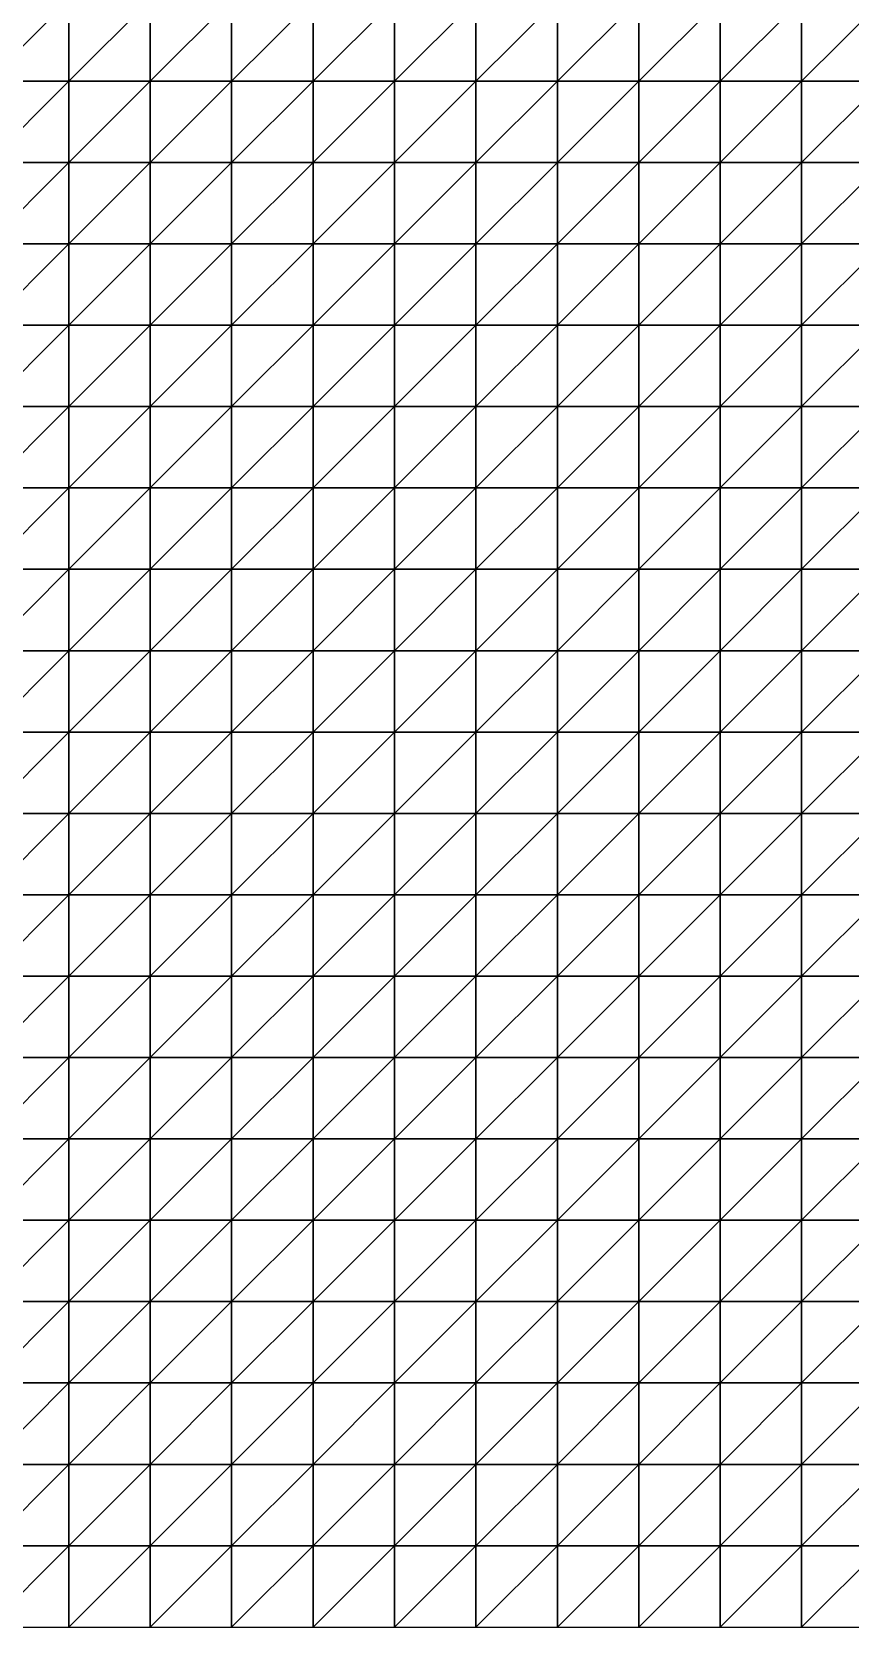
# Model space of a CAD drawing. Header units: metres. Extents: x 351000 to 353000, y 7455000 to 7457000.
# Drawn here: x 352238.7 to 352489.9, y 7455000 to 7455490.1 of the extents above; entities that cross this region are included whole.
import ezdxf

# ---------------------------------------------------------------- set-up
doc = ezdxf.new("R2010")
doc.units = ezdxf.units.M

msp = doc.modelspace()

# ---------------------------------------------------------------- linework, layer by layer
at = {"layer": 'TOP_OF_HYPOGENE_TOH'}
for points in [[(352225, 7455475, 1170.3), (352250, 7455475, 1163), (352250, 7455500, 1171.8)], [(352225, 7455475, 1170.3), (352250, 7455500, 1171.8), (352225, 7455500, 1177.82)], [(352250, 7455475, 1163), (352275, 7455475, 1161.73), (352275, 7455500, 1171.42)], [(352250, 7455475, 1163), (352275, 7455500, 1171.42), (352250, 7455500, 1171.8)], [(352275, 7455475, 1161.73), (352300, 7455475, 1166.73), (352300, 7455500, 1176.67)], [(352275, 7455475, 1161.73), (352300, 7455500, 1176.67), (352275, 7455500, 1171.42)], [(352300, 7455475, 1166.73), (352325, 7455475, 1176.75), (352325, 7455500, 1186.11)], [(352300, 7455475, 1166.73), (352325, 7455500, 1186.11), (352300, 7455500, 1176.67)], [(352325, 7455475, 1176.75), (352350, 7455475, 1189.42), (352350, 7455500, 1197.26)], [(352325, 7455475, 1176.75), (352350, 7455500, 1197.26), (352325, 7455500, 1186.11)], [(352350, 7455475, 1189.42), (352375, 7455475, 1201.97), (352375, 7455500, 1207.49)], [(352350, 7455475, 1189.42), (352375, 7455500, 1207.49), (352350, 7455500, 1197.26)], [(352375, 7455475, 1201.97), (352400, 7455475, 1212.12), (352400, 7455500, 1214.83)], [(352375, 7455475, 1201.97), (352400, 7455500, 1214.83), (352375, 7455500, 1207.49)], [(352400, 7455475, 1212.12), (352425, 7455475, 1218.76), (352425, 7455500, 1218.68)], [(352400, 7455475, 1212.12), (352425, 7455500, 1218.68), (352400, 7455500, 1214.83)], [(352425, 7455475, 1218.76), (352450, 7455475, 1222.12), (352450, 7455500, 1219.8)], [(352425, 7455475, 1218.76), (352450, 7455500, 1219.8), (352425, 7455500, 1218.68)], [(352450, 7455475, 1222.12), (352475, 7455475, 1223.23), (352475, 7455500, 1219.6)], [(352450, 7455475, 1222.12), (352475, 7455500, 1219.6), (352450, 7455500, 1219.8)], [(352475, 7455475, 1223.23), (352500, 7455475, 1223.1), (352500, 7455500, 1219.16)], [(352475, 7455475, 1223.23), (352500, 7455500, 1219.16), (352475, 7455500, 1219.6)], [(352225, 7455450, 1169.07), (352250, 7455450, 1160.8), (352250, 7455475, 1163)], [(352225, 7455450, 1169.07), (352250, 7455475, 1163), (352225, 7455475, 1170.3)], [(352250, 7455450, 1160.8), (352275, 7455450, 1158.32), (352275, 7455475, 1161.73)], [(352250, 7455450, 1160.8), (352275, 7455475, 1161.73), (352250, 7455475, 1163)], [(352275, 7455450, 1158.32), (352300, 7455450, 1162.18), (352300, 7455475, 1166.73)], [(352275, 7455450, 1158.32), (352300, 7455475, 1166.73), (352275, 7455475, 1161.73)], [(352300, 7455450, 1162.18), (352325, 7455450, 1171.52), (352325, 7455475, 1176.75)], [(352300, 7455450, 1162.18), (352325, 7455475, 1176.75), (352300, 7455475, 1166.73)], [(352325, 7455450, 1171.52), (352350, 7455450, 1184.25), (352350, 7455475, 1189.42)], [(352325, 7455450, 1171.52), (352350, 7455475, 1189.42), (352325, 7455475, 1176.75)], [(352350, 7455450, 1184.25), (352375, 7455450, 1197.69), (352375, 7455475, 1201.97)], [(352350, 7455450, 1184.25), (352375, 7455475, 1201.97), (352350, 7455475, 1189.42)], [(352375, 7455450, 1197.69), (352400, 7455450, 1209.34), (352400, 7455475, 1212.12)], [(352375, 7455450, 1197.69), (352400, 7455475, 1212.12), (352375, 7455475, 1201.97)], [(352400, 7455450, 1209.34), (352425, 7455450, 1217.67), (352425, 7455475, 1218.76)], [(352400, 7455450, 1209.34), (352425, 7455475, 1218.76), (352400, 7455475, 1212.12)], [(352425, 7455450, 1217.67), (352450, 7455450, 1222.39), (352450, 7455475, 1222.12)], [(352425, 7455450, 1217.67), (352450, 7455475, 1222.12), (352425, 7455475, 1218.76)], [(352450, 7455450, 1222.39), (352475, 7455450, 1224.14), (352475, 7455475, 1223.23)], [(352450, 7455450, 1222.39), (352475, 7455475, 1223.23), (352450, 7455475, 1222.12)], [(352475, 7455450, 1224.14), (352500, 7455450, 1223.84), (352500, 7455475, 1223.1)], [(352475, 7455450, 1224.14), (352500, 7455475, 1223.1), (352475, 7455475, 1223.23)], [(352225, 7455425, 1173.24), (352250, 7455425, 1164.35), (352250, 7455450, 1160.8)], [(352225, 7455425, 1173.24), (352250, 7455450, 1160.8), (352225, 7455450, 1169.07)], [(352250, 7455425, 1164.35), (352275, 7455425, 1160.42), (352275, 7455450, 1158.32)], [(352250, 7455425, 1164.35), (352275, 7455450, 1158.32), (352250, 7455450, 1160.8)], [(352275, 7455425, 1160.42), (352300, 7455425, 1162.35), (352300, 7455450, 1162.18)], [(352275, 7455425, 1160.42), (352300, 7455450, 1162.18), (352275, 7455450, 1158.32)], [(352300, 7455425, 1162.35), (352325, 7455425, 1169.79), (352325, 7455450, 1171.52)], [(352300, 7455425, 1162.35), (352325, 7455450, 1171.52), (352300, 7455450, 1162.18)], [(352325, 7455425, 1169.79), (352350, 7455425, 1181.12), (352350, 7455450, 1184.25)], [(352325, 7455425, 1169.79), (352350, 7455450, 1184.25), (352325, 7455450, 1171.52)], [(352350, 7455425, 1181.12), (352375, 7455425, 1193.95), (352375, 7455450, 1197.69)], [(352350, 7455425, 1181.12), (352375, 7455450, 1197.69), (352350, 7455450, 1184.25)], [(352375, 7455425, 1193.95), (352400, 7455425, 1205.75), (352400, 7455450, 1209.34)], [(352375, 7455425, 1193.95), (352400, 7455450, 1209.34), (352375, 7455450, 1197.69)], [(352400, 7455425, 1205.75), (352425, 7455425, 1214.67), (352425, 7455450, 1217.67)], [(352400, 7455425, 1205.75), (352425, 7455450, 1217.67), (352400, 7455450, 1209.34)], [(352425, 7455425, 1214.67), (352450, 7455425, 1219.91), (352450, 7455450, 1222.39)], [(352425, 7455425, 1214.67), (352450, 7455450, 1222.39), (352425, 7455450, 1217.67)], [(352450, 7455425, 1219.91), (352475, 7455425, 1221.71), (352475, 7455450, 1224.14)], [(352450, 7455425, 1219.91), (352475, 7455450, 1224.14), (352450, 7455450, 1222.39)], [(352475, 7455425, 1221.71), (352500, 7455425, 1220.85), (352500, 7455450, 1223.84)], [(352475, 7455425, 1221.71), (352500, 7455450, 1223.84), (352475, 7455450, 1224.14)], [(352225, 7455400, 1179.85), (352250, 7455400, 1170.75), (352250, 7455425, 1164.35)], [(352225, 7455400, 1179.85), (352250, 7455425, 1164.35), (352225, 7455425, 1173.24)], [(352250, 7455400, 1170.75), (352275, 7455400, 1165.34), (352275, 7455425, 1160.42)], [(352250, 7455400, 1170.75), (352275, 7455425, 1160.42), (352250, 7455425, 1164.35)], [(352275, 7455400, 1165.34), (352300, 7455400, 1164.91), (352300, 7455425, 1162.35)], [(352275, 7455400, 1165.34), (352300, 7455425, 1162.35), (352275, 7455425, 1160.42)], [(352300, 7455400, 1164.91), (352325, 7455400, 1169.7), (352325, 7455425, 1169.79)], [(352300, 7455400, 1164.91), (352325, 7455425, 1169.79), (352300, 7455425, 1162.35)], [(352325, 7455400, 1169.7), (352350, 7455400, 1178.73), (352350, 7455425, 1181.12)], [(352325, 7455400, 1169.7), (352350, 7455425, 1181.12), (352325, 7455425, 1169.79)], [(352350, 7455400, 1178.73), (352375, 7455400, 1190.04), (352375, 7455425, 1193.95)], [(352350, 7455400, 1178.73), (352375, 7455425, 1193.95), (352350, 7455425, 1181.12)], [(352375, 7455400, 1190.04), (352400, 7455400, 1201.24), (352400, 7455425, 1205.75)], [(352375, 7455400, 1190.04), (352400, 7455425, 1205.75), (352375, 7455425, 1193.95)], [(352400, 7455400, 1201.24), (352425, 7455400, 1210.2), (352425, 7455425, 1214.67)], [(352400, 7455400, 1201.24), (352425, 7455425, 1214.67), (352400, 7455425, 1205.75)], [(352425, 7455400, 1210.2), (352450, 7455400, 1215.68), (352450, 7455425, 1219.91)], [(352425, 7455400, 1210.2), (352450, 7455425, 1219.91), (352425, 7455425, 1214.67)], [(352450, 7455400, 1215.68), (352475, 7455400, 1217.48), (352475, 7455425, 1221.71)], [(352450, 7455400, 1215.68), (352475, 7455425, 1221.71), (352450, 7455425, 1219.91)], [(352475, 7455400, 1217.48), (352500, 7455400, 1216.19), (352500, 7455425, 1220.85)], [(352475, 7455400, 1217.48), (352500, 7455425, 1220.85), (352475, 7455425, 1221.71)], [(352225, 7455375, 1184.52), (352250, 7455375, 1177.31), (352250, 7455400, 1170.75)], [(352225, 7455375, 1184.52), (352250, 7455400, 1170.75), (352225, 7455400, 1179.85)], [(352250, 7455375, 1177.31), (352275, 7455375, 1170.64), (352275, 7455400, 1165.34)], [(352250, 7455375, 1177.31), (352275, 7455400, 1165.34), (352250, 7455400, 1170.75)], [(352275, 7455375, 1170.64), (352300, 7455375, 1167.83), (352300, 7455400, 1164.91)], [(352275, 7455375, 1170.64), (352300, 7455400, 1164.91), (352275, 7455400, 1165.34)], [(352300, 7455375, 1167.83), (352325, 7455375, 1169.78), (352325, 7455400, 1169.7)], [(352300, 7455375, 1167.83), (352325, 7455400, 1169.7), (352300, 7455400, 1164.91)], [(352325, 7455375, 1169.78), (352350, 7455375, 1176.23), (352350, 7455400, 1178.73)], [(352325, 7455375, 1169.78), (352350, 7455400, 1178.73), (352325, 7455400, 1169.7)], [(352350, 7455375, 1176.23), (352375, 7455375, 1185.8), (352375, 7455400, 1190.04)], [(352350, 7455375, 1176.23), (352375, 7455400, 1190.04), (352350, 7455400, 1178.73)], [(352375, 7455375, 1185.8), (352400, 7455375, 1196.3), (352400, 7455400, 1201.24)], [(352375, 7455375, 1185.8), (352400, 7455400, 1201.24), (352375, 7455400, 1190.04)], [(352400, 7455375, 1196.3), (352425, 7455375, 1205.44), (352425, 7455400, 1210.2)], [(352400, 7455375, 1196.3), (352425, 7455400, 1210.2), (352400, 7455400, 1201.24)], [(352425, 7455375, 1205.44), (352450, 7455375, 1211.53), (352450, 7455400, 1215.68)], [(352425, 7455375, 1205.44), (352450, 7455400, 1215.68), (352425, 7455400, 1210.2)], [(352450, 7455375, 1211.53), (352475, 7455375, 1213.87), (352475, 7455400, 1217.48)], [(352450, 7455375, 1211.53), (352475, 7455400, 1217.48), (352450, 7455400, 1215.68)], [(352475, 7455375, 1213.87), (352500, 7455375, 1212.77), (352500, 7455400, 1216.19)], [(352475, 7455375, 1213.87), (352500, 7455400, 1216.19), (352475, 7455400, 1217.48)], [(352225, 7455350, 1191.48), (352250, 7455350, 1183.29), (352250, 7455375, 1177.31)], [(352225, 7455350, 1191.48), (352250, 7455375, 1177.31), (352225, 7455375, 1184.52)], [(352250, 7455350, 1183.29), (352275, 7455350, 1175.63), (352275, 7455375, 1170.64)], [(352250, 7455350, 1183.29), (352275, 7455375, 1170.64), (352250, 7455375, 1177.31)], [(352275, 7455350, 1175.63), (352300, 7455350, 1170.63), (352300, 7455375, 1167.83)], [(352275, 7455350, 1175.63), (352300, 7455375, 1167.83), (352275, 7455375, 1170.64)], [(352300, 7455350, 1170.63), (352325, 7455350, 1169.81), (352325, 7455375, 1169.78)], [(352300, 7455350, 1170.63), (352325, 7455375, 1169.78), (352300, 7455375, 1167.83)], [(352325, 7455350, 1169.81), (352350, 7455350, 1173.73), (352350, 7455375, 1176.23)], [(352325, 7455350, 1169.81), (352350, 7455375, 1176.23), (352325, 7455375, 1169.78)], [(352350, 7455350, 1173.73), (352375, 7455350, 1181.63), (352375, 7455375, 1185.8)], [(352350, 7455350, 1173.73), (352375, 7455375, 1185.8), (352350, 7455375, 1176.23)], [(352375, 7455350, 1181.63), (352400, 7455350, 1191.63), (352400, 7455375, 1196.3)], [(352375, 7455350, 1181.63), (352400, 7455375, 1196.3), (352375, 7455375, 1185.8)], [(352400, 7455350, 1191.63), (352425, 7455350, 1201.34), (352425, 7455375, 1205.44)], [(352400, 7455350, 1191.63), (352425, 7455375, 1205.44), (352400, 7455375, 1196.3)], [(352425, 7455350, 1201.34), (352450, 7455350, 1208.61), (352450, 7455375, 1211.53)], [(352425, 7455350, 1201.34), (352450, 7455375, 1211.53), (352425, 7455375, 1205.44)], [(352450, 7455350, 1208.61), (352475, 7455350, 1212.24), (352475, 7455375, 1213.87)], [(352450, 7455350, 1208.61), (352475, 7455375, 1213.87), (352450, 7455375, 1211.53)], [(352475, 7455350, 1212.24), (352500, 7455350, 1212.16), (352500, 7455375, 1212.77)], [(352475, 7455350, 1212.24), (352500, 7455375, 1212.77), (352475, 7455375, 1213.87)], [(352225, 7455325, 1197.5), (352250, 7455325, 1189.78), (352250, 7455350, 1183.29)], [(352225, 7455325, 1197.5), (352250, 7455350, 1183.29), (352225, 7455350, 1191.48)], [(352250, 7455325, 1189.78), (352275, 7455325, 1181.34), (352275, 7455350, 1175.63)], [(352250, 7455325, 1189.78), (352275, 7455350, 1175.63), (352250, 7455350, 1183.29)], [(352275, 7455325, 1181.34), (352300, 7455325, 1174.29), (352300, 7455350, 1170.63)], [(352275, 7455325, 1181.34), (352300, 7455350, 1170.63), (352275, 7455350, 1175.63)], [(352300, 7455325, 1174.29), (352325, 7455325, 1170.73), (352325, 7455350, 1169.81)], [(352300, 7455325, 1174.29), (352325, 7455350, 1169.81), (352300, 7455350, 1170.63)], [(352325, 7455325, 1170.73), (352350, 7455325, 1172.02), (352350, 7455350, 1173.73)], [(352325, 7455325, 1170.73), (352350, 7455350, 1173.73), (352325, 7455350, 1169.81)], [(352350, 7455325, 1172.02), (352375, 7455325, 1178.13), (352375, 7455350, 1181.63)], [(352350, 7455325, 1172.02), (352375, 7455350, 1181.63), (352350, 7455350, 1173.73)], [(352375, 7455325, 1178.13), (352400, 7455325, 1187.58), (352400, 7455350, 1191.63)], [(352375, 7455325, 1178.13), (352400, 7455350, 1191.63), (352375, 7455350, 1181.63)], [(352400, 7455325, 1187.58), (352425, 7455325, 1197.93), (352425, 7455350, 1201.34)], [(352400, 7455325, 1187.58), (352425, 7455350, 1201.34), (352400, 7455350, 1191.63)], [(352425, 7455325, 1197.93), (352450, 7455325, 1206.66), (352450, 7455350, 1208.61)], [(352425, 7455325, 1197.93), (352450, 7455350, 1208.61), (352425, 7455350, 1201.34)], [(352450, 7455325, 1206.66), (352475, 7455325, 1212.04), (352475, 7455350, 1212.24)], [(352450, 7455325, 1206.66), (352475, 7455350, 1212.24), (352450, 7455350, 1208.61)], [(352475, 7455325, 1212.04), (352500, 7455325, 1213.58), (352500, 7455350, 1212.16)], [(352475, 7455325, 1212.04), (352500, 7455350, 1212.16), (352475, 7455350, 1212.24)], [(352225, 7455300, 1205.04), (352250, 7455300, 1198.21), (352250, 7455325, 1189.78)], [(352225, 7455300, 1205.04), (352250, 7455325, 1189.78), (352225, 7455325, 1197.5)], [(352250, 7455300, 1198.21), (352275, 7455300, 1189.16), (352275, 7455325, 1181.34)], [(352250, 7455300, 1198.21), (352275, 7455325, 1181.34), (352250, 7455325, 1189.78)], [(352275, 7455300, 1189.16), (352300, 7455300, 1180.09), (352300, 7455325, 1174.29)], [(352275, 7455300, 1189.16), (352300, 7455325, 1174.29), (352275, 7455325, 1181.34)], [(352300, 7455300, 1180.09), (352325, 7455300, 1173.65), (352325, 7455325, 1170.73)], [(352300, 7455300, 1180.09), (352325, 7455325, 1170.73), (352300, 7455325, 1174.29)], [(352325, 7455300, 1173.65), (352350, 7455300, 1171.99), (352350, 7455325, 1172.02)], [(352325, 7455300, 1173.65), (352350, 7455325, 1172.02), (352325, 7455325, 1170.73)], [(352350, 7455300, 1171.99), (352375, 7455300, 1175.84), (352375, 7455325, 1178.13)], [(352350, 7455300, 1171.99), (352375, 7455325, 1178.13), (352350, 7455325, 1172.02)], [(352375, 7455300, 1175.84), (352400, 7455300, 1184.2), (352400, 7455325, 1187.58)], [(352375, 7455300, 1175.84), (352400, 7455325, 1187.58), (352375, 7455325, 1178.13)], [(352400, 7455300, 1184.2), (352425, 7455300, 1194.71), (352425, 7455325, 1197.93)], [(352400, 7455300, 1184.2), (352425, 7455325, 1197.93), (352400, 7455325, 1187.58)], [(352425, 7455300, 1194.71), (352450, 7455300, 1204.57), (352450, 7455325, 1206.66)], [(352425, 7455300, 1194.71), (352450, 7455325, 1206.66), (352425, 7455325, 1197.93)], [(352450, 7455300, 1204.57), (352475, 7455300, 1211.57), (352475, 7455325, 1212.04)], [(352450, 7455300, 1204.57), (352475, 7455325, 1212.04), (352450, 7455325, 1206.66)], [(352475, 7455300, 1211.57), (352500, 7455300, 1214.83), (352500, 7455325, 1213.58)], [(352475, 7455300, 1211.57), (352500, 7455325, 1213.58), (352475, 7455325, 1212.04)], [(352225, 7455275, 1214.3), (352250, 7455275, 1208.64), (352250, 7455300, 1198.21)], [(352225, 7455275, 1214.3), (352250, 7455300, 1198.21), (352225, 7455300, 1205.04)], [(352250, 7455275, 1208.64), (352275, 7455275, 1199.29), (352275, 7455300, 1189.16)], [(352250, 7455275, 1208.64), (352275, 7455300, 1189.16), (352250, 7455300, 1198.21)], [(352275, 7455275, 1199.29), (352300, 7455275, 1188.41), (352300, 7455300, 1180.09)], [(352275, 7455275, 1199.29), (352300, 7455300, 1180.09), (352275, 7455300, 1189.16)], [(352300, 7455275, 1188.41), (352325, 7455275, 1179.08), (352325, 7455300, 1173.65)], [(352300, 7455275, 1188.41), (352325, 7455300, 1173.65), (352300, 7455300, 1180.09)], [(352325, 7455275, 1179.08), (352350, 7455275, 1174.16), (352350, 7455300, 1171.99)], [(352325, 7455275, 1179.08), (352350, 7455300, 1171.99), (352325, 7455300, 1173.65)], [(352350, 7455275, 1174.16), (352375, 7455275, 1175.18), (352375, 7455300, 1175.84)], [(352350, 7455275, 1174.16), (352375, 7455300, 1175.84), (352350, 7455300, 1171.99)], [(352375, 7455275, 1175.18), (352400, 7455275, 1181.68), (352400, 7455300, 1184.2)], [(352375, 7455275, 1175.18), (352400, 7455300, 1184.2), (352375, 7455300, 1175.84)], [(352400, 7455275, 1181.68), (352425, 7455275, 1191.5), (352425, 7455300, 1194.71)], [(352400, 7455275, 1181.68), (352425, 7455300, 1194.71), (352400, 7455300, 1184.2)], [(352425, 7455275, 1191.5), (352450, 7455275, 1201.68), (352450, 7455300, 1204.57)], [(352425, 7455275, 1191.5), (352450, 7455300, 1204.57), (352425, 7455300, 1194.71)], [(352450, 7455275, 1201.68), (352475, 7455275, 1209.66), (352475, 7455300, 1211.57)], [(352450, 7455275, 1201.68), (352475, 7455300, 1211.57), (352450, 7455300, 1204.57)], [(352475, 7455275, 1209.66), (352500, 7455275, 1214.22), (352500, 7455300, 1214.83)], [(352475, 7455275, 1209.66), (352500, 7455300, 1214.83), (352475, 7455300, 1211.57)], [(352225, 7455250, 1223.23), (352250, 7455250, 1219.3), (352250, 7455275, 1208.64)], [(352225, 7455250, 1223.23), (352250, 7455275, 1208.64), (352225, 7455275, 1214.3)], [(352250, 7455250, 1219.3), (352275, 7455250, 1210.34), (352275, 7455275, 1199.29)], [(352250, 7455250, 1219.3), (352275, 7455275, 1199.29), (352250, 7455275, 1208.64)], [(352275, 7455250, 1210.34), (352300, 7455250, 1198.33), (352300, 7455275, 1188.41)], [(352275, 7455250, 1210.34), (352300, 7455275, 1188.41), (352275, 7455275, 1199.29)], [(352300, 7455250, 1198.33), (352325, 7455250, 1186.6), (352325, 7455275, 1179.08)], [(352300, 7455250, 1198.33), (352325, 7455275, 1179.08), (352300, 7455275, 1188.41)], [(352325, 7455250, 1186.6), (352350, 7455250, 1178.64), (352350, 7455275, 1174.16)], [(352325, 7455250, 1186.6), (352350, 7455275, 1174.16), (352325, 7455275, 1179.08)], [(352350, 7455250, 1178.64), (352375, 7455250, 1176.67), (352375, 7455275, 1175.18)], [(352350, 7455250, 1178.64), (352375, 7455275, 1175.18), (352350, 7455275, 1174.16)], [(352375, 7455250, 1176.67), (352400, 7455250, 1180.83), (352400, 7455275, 1181.68)], [(352375, 7455250, 1176.67), (352400, 7455275, 1181.68), (352375, 7455275, 1175.18)], [(352400, 7455250, 1180.83), (352425, 7455250, 1189.22), (352425, 7455275, 1191.5)], [(352400, 7455250, 1180.83), (352425, 7455275, 1191.5), (352400, 7455275, 1181.68)], [(352425, 7455250, 1189.22), (352450, 7455250, 1198.85), (352450, 7455275, 1201.68)], [(352425, 7455250, 1189.22), (352450, 7455275, 1201.68), (352425, 7455275, 1191.5)], [(352450, 7455250, 1198.85), (352475, 7455250, 1206.94), (352475, 7455275, 1209.66)], [(352450, 7455250, 1198.85), (352475, 7455275, 1209.66), (352450, 7455275, 1201.68)], [(352475, 7455250, 1206.94), (352500, 7455250, 1212.03), (352500, 7455275, 1214.22)], [(352475, 7455250, 1206.94), (352500, 7455275, 1214.22), (352475, 7455275, 1209.66)], [(352225, 7455225, 1229.01), (352250, 7455225, 1227.58), (352250, 7455250, 1219.3)], [(352225, 7455225, 1229.01), (352250, 7455250, 1219.3), (352225, 7455250, 1223.23)], [(352250, 7455225, 1227.58), (352275, 7455225, 1220.08), (352275, 7455250, 1210.34)], [(352250, 7455225, 1227.58), (352275, 7455250, 1210.34), (352250, 7455250, 1219.3)], [(352275, 7455225, 1220.08), (352300, 7455225, 1208.16), (352300, 7455250, 1198.33)], [(352275, 7455225, 1220.08), (352300, 7455250, 1198.33), (352275, 7455250, 1210.34)], [(352300, 7455225, 1208.16), (352325, 7455225, 1195.22), (352325, 7455250, 1186.6)], [(352300, 7455225, 1208.16), (352325, 7455250, 1186.6), (352300, 7455250, 1198.33)], [(352325, 7455225, 1195.22), (352350, 7455225, 1185.17), (352350, 7455250, 1178.64)], [(352325, 7455225, 1195.22), (352350, 7455250, 1178.64), (352325, 7455250, 1186.6)], [(352350, 7455225, 1185.17), (352375, 7455225, 1180.79), (352375, 7455250, 1176.67)], [(352350, 7455225, 1185.17), (352375, 7455250, 1176.67), (352350, 7455250, 1178.64)], [(352375, 7455225, 1180.79), (352400, 7455225, 1182.76), (352400, 7455250, 1180.83)], [(352375, 7455225, 1180.79), (352400, 7455250, 1180.83), (352375, 7455250, 1176.67)], [(352400, 7455225, 1182.76), (352425, 7455225, 1189.48), (352425, 7455250, 1189.22)], [(352400, 7455225, 1182.76), (352425, 7455250, 1189.22), (352400, 7455250, 1180.83)], [(352425, 7455225, 1189.48), (352450, 7455225, 1198.02), (352450, 7455250, 1198.85)], [(352425, 7455225, 1189.48), (352450, 7455250, 1198.85), (352425, 7455250, 1189.22)], [(352450, 7455225, 1198.02), (352475, 7455225, 1205.48), (352475, 7455250, 1206.94)], [(352450, 7455225, 1198.02), (352475, 7455250, 1206.94), (352450, 7455250, 1198.85)], [(352475, 7455225, 1205.48), (352500, 7455225, 1210.25), (352500, 7455250, 1212.03)], [(352475, 7455225, 1205.48), (352500, 7455250, 1212.03), (352475, 7455250, 1206.94)], [(352225, 7455200, 1229.95), (352250, 7455200, 1231.67), (352250, 7455225, 1227.58)], [(352225, 7455200, 1229.95), (352250, 7455225, 1227.58), (352225, 7455225, 1229.01)], [(352250, 7455200, 1231.67), (352275, 7455200, 1226.75), (352275, 7455225, 1220.08)], [(352250, 7455200, 1231.67), (352275, 7455225, 1220.08), (352250, 7455225, 1227.58)], [(352275, 7455200, 1226.75), (352300, 7455200, 1216.34), (352300, 7455225, 1208.16)], [(352275, 7455200, 1226.75), (352300, 7455225, 1208.16), (352275, 7455225, 1220.08)], [(352300, 7455200, 1216.34), (352325, 7455200, 1203.74), (352325, 7455225, 1195.22)], [(352300, 7455200, 1216.34), (352325, 7455225, 1195.22), (352300, 7455225, 1208.16)], [(352325, 7455200, 1203.74), (352350, 7455200, 1193.04), (352350, 7455225, 1185.17)], [(352325, 7455200, 1203.74), (352350, 7455225, 1185.17), (352325, 7455225, 1195.22)], [(352350, 7455200, 1193.04), (352375, 7455200, 1187.43), (352375, 7455225, 1180.79)], [(352350, 7455200, 1193.04), (352375, 7455225, 1180.79), (352350, 7455225, 1185.17)], [(352375, 7455200, 1187.43), (352400, 7455200, 1187.97), (352400, 7455225, 1182.76)], [(352375, 7455200, 1187.43), (352400, 7455225, 1182.76), (352375, 7455225, 1180.79)], [(352400, 7455200, 1187.97), (352425, 7455200, 1193.35), (352425, 7455225, 1189.48)], [(352400, 7455200, 1187.97), (352425, 7455225, 1189.48), (352400, 7455225, 1182.76)], [(352425, 7455200, 1193.35), (352450, 7455200, 1200.7), (352450, 7455225, 1198.02)], [(352425, 7455200, 1193.35), (352450, 7455225, 1198.02), (352425, 7455225, 1189.48)], [(352450, 7455200, 1200.7), (352475, 7455200, 1207.08), (352475, 7455225, 1205.48)], [(352450, 7455200, 1200.7), (352475, 7455225, 1205.48), (352450, 7455225, 1198.02)], [(352475, 7455200, 1207.08), (352500, 7455200, 1210.81), (352500, 7455225, 1210.25)], [(352475, 7455200, 1207.08), (352500, 7455225, 1210.25), (352475, 7455225, 1205.48)], [(352225, 7455175, 1226.59), (352250, 7455175, 1231.59), (352250, 7455200, 1231.67)], [(352225, 7455175, 1226.59), (352250, 7455200, 1231.67), (352225, 7455200, 1229.95)], [(352250, 7455175, 1231.59), (352275, 7455175, 1229.37), (352275, 7455200, 1226.75)], [(352250, 7455175, 1231.59), (352275, 7455200, 1226.75), (352250, 7455200, 1231.67)], [(352275, 7455175, 1229.37), (352300, 7455175, 1221.98), (352300, 7455200, 1216.34)], [(352275, 7455175, 1229.37), (352300, 7455200, 1216.34), (352275, 7455200, 1226.75)], [(352300, 7455175, 1221.98), (352325, 7455175, 1210.99), (352325, 7455200, 1203.74)], [(352300, 7455175, 1221.98), (352325, 7455200, 1203.74), (352300, 7455200, 1216.34)], [(352325, 7455175, 1210.99), (352350, 7455175, 1200.98), (352350, 7455200, 1193.04)], [(352325, 7455175, 1210.99), (352350, 7455200, 1193.04), (352325, 7455200, 1203.74)], [(352350, 7455175, 1200.98), (352375, 7455175, 1195.34), (352375, 7455200, 1187.43)], [(352350, 7455175, 1200.98), (352375, 7455200, 1187.43), (352350, 7455200, 1193.04)], [(352375, 7455175, 1195.34), (352400, 7455175, 1195.39), (352400, 7455200, 1187.97)], [(352375, 7455175, 1195.34), (352400, 7455200, 1187.97), (352375, 7455200, 1187.43)], [(352400, 7455175, 1195.39), (352425, 7455175, 1200.01), (352425, 7455200, 1193.35)], [(352400, 7455175, 1195.39), (352425, 7455200, 1193.35), (352400, 7455200, 1187.97)], [(352425, 7455175, 1200.01), (352450, 7455175, 1206.4), (352450, 7455200, 1200.7)], [(352425, 7455175, 1200.01), (352450, 7455200, 1200.7), (352425, 7455200, 1193.35)], [(352450, 7455175, 1206.4), (352475, 7455175, 1211.57), (352475, 7455200, 1207.08)], [(352450, 7455175, 1206.4), (352475, 7455200, 1207.08), (352450, 7455200, 1200.7)], [(352475, 7455175, 1211.57), (352500, 7455175, 1213.83), (352500, 7455200, 1210.81)], [(352475, 7455175, 1211.57), (352500, 7455200, 1210.81), (352475, 7455200, 1207.08)], [(352225, 7455150, 1221.19), (352250, 7455150, 1228.81), (352250, 7455175, 1231.59)], [(352225, 7455150, 1221.19), (352250, 7455175, 1231.59), (352225, 7455175, 1226.59)], [(352250, 7455150, 1228.81), (352275, 7455150, 1229.37), (352275, 7455175, 1229.37)], [(352250, 7455150, 1228.81), (352275, 7455175, 1229.37), (352250, 7455175, 1231.59)], [(352275, 7455150, 1229.37), (352300, 7455150, 1224.74), (352300, 7455175, 1221.98)], [(352275, 7455150, 1229.37), (352300, 7455175, 1221.98), (352275, 7455175, 1229.37)], [(352300, 7455150, 1224.74), (352325, 7455150, 1215.83), (352325, 7455175, 1210.99)], [(352300, 7455150, 1224.74), (352325, 7455175, 1210.99), (352300, 7455175, 1221.98)], [(352325, 7455150, 1215.83), (352350, 7455150, 1207.17), (352350, 7455175, 1200.98)], [(352325, 7455150, 1215.83), (352350, 7455175, 1200.98), (352325, 7455175, 1210.99)], [(352350, 7455150, 1207.17), (352375, 7455150, 1202.21), (352375, 7455175, 1195.34)], [(352350, 7455150, 1207.17), (352375, 7455175, 1195.34), (352350, 7455175, 1200.98)], [(352375, 7455150, 1202.21), (352400, 7455150, 1202.39), (352400, 7455175, 1195.39)], [(352375, 7455150, 1202.21), (352400, 7455175, 1195.39), (352375, 7455175, 1195.34)], [(352400, 7455150, 1202.39), (352425, 7455150, 1206.71), (352425, 7455175, 1200.01)], [(352400, 7455150, 1202.39), (352425, 7455175, 1200.01), (352400, 7455175, 1195.39)], [(352425, 7455150, 1206.71), (352450, 7455150, 1212.42), (352450, 7455175, 1206.4)], [(352425, 7455150, 1206.71), (352450, 7455175, 1206.4), (352425, 7455175, 1200.01)], [(352450, 7455150, 1212.42), (352475, 7455150, 1216.5), (352475, 7455175, 1211.57)], [(352450, 7455150, 1212.42), (352475, 7455175, 1211.57), (352450, 7455175, 1206.4)], [(352475, 7455150, 1216.5), (352500, 7455150, 1217.21), (352500, 7455175, 1213.83)], [(352475, 7455150, 1216.5), (352500, 7455175, 1213.83), (352475, 7455175, 1211.57)], [(352225, 7455125, 1216.08), (352250, 7455125, 1224.97), (352250, 7455150, 1228.81)], [(352225, 7455125, 1216.08), (352250, 7455150, 1228.81), (352225, 7455150, 1221.19)], [(352250, 7455125, 1224.97), (352275, 7455125, 1227.91), (352275, 7455150, 1229.37)], [(352250, 7455125, 1224.97), (352275, 7455150, 1229.37), (352250, 7455150, 1228.81)], [(352275, 7455125, 1227.91), (352300, 7455125, 1224.59), (352300, 7455150, 1224.74)], [(352275, 7455125, 1227.91), (352300, 7455150, 1224.74), (352275, 7455150, 1229.37)], [(352300, 7455125, 1224.59), (352325, 7455125, 1217.33), (352325, 7455150, 1215.83)], [(352300, 7455125, 1224.59), (352325, 7455150, 1215.83), (352300, 7455150, 1224.74)], [(352325, 7455125, 1217.33), (352350, 7455125, 1209.87), (352350, 7455150, 1207.17)], [(352325, 7455125, 1217.33), (352350, 7455150, 1207.17), (352325, 7455150, 1215.83)], [(352350, 7455125, 1209.87), (352375, 7455125, 1205.58), (352375, 7455150, 1202.21)], [(352350, 7455125, 1209.87), (352375, 7455150, 1202.21), (352350, 7455150, 1207.17)], [(352375, 7455125, 1205.58), (352400, 7455125, 1205.99), (352400, 7455150, 1202.39)], [(352375, 7455125, 1205.58), (352400, 7455150, 1202.39), (352375, 7455150, 1202.21)], [(352400, 7455125, 1205.99), (352425, 7455125, 1210.17), (352425, 7455150, 1206.71)], [(352400, 7455125, 1205.99), (352425, 7455150, 1206.71), (352400, 7455150, 1202.39)], [(352425, 7455125, 1210.17), (352450, 7455125, 1215.39), (352450, 7455150, 1212.42)], [(352425, 7455125, 1210.17), (352450, 7455150, 1212.42), (352425, 7455150, 1206.71)], [(352450, 7455125, 1215.39), (352475, 7455125, 1218.6), (352475, 7455150, 1216.5)], [(352450, 7455125, 1215.39), (352475, 7455150, 1216.5), (352450, 7455150, 1212.42)], [(352475, 7455125, 1218.6), (352500, 7455125, 1218.03), (352500, 7455150, 1217.21)], [(352475, 7455125, 1218.6), (352500, 7455150, 1217.21), (352475, 7455150, 1216.5)], [(352225, 7455100, 1212.15), (352250, 7455100, 1220.86), (352250, 7455125, 1224.97)], [(352225, 7455100, 1212.15), (352250, 7455125, 1224.97), (352225, 7455125, 1216.08)], [(352250, 7455100, 1220.86), (352275, 7455100, 1224.25), (352275, 7455125, 1227.91)], [(352250, 7455100, 1220.86), (352275, 7455125, 1227.91), (352250, 7455125, 1224.97)], [(352275, 7455100, 1224.25), (352300, 7455100, 1221.72), (352300, 7455125, 1224.59)], [(352275, 7455100, 1224.25), (352300, 7455125, 1224.59), (352275, 7455125, 1227.91)], [(352300, 7455100, 1221.72), (352325, 7455100, 1215.27), (352325, 7455125, 1217.33)], [(352300, 7455100, 1221.72), (352325, 7455125, 1217.33), (352300, 7455125, 1224.59)], [(352325, 7455100, 1215.27), (352350, 7455100, 1208.39), (352350, 7455125, 1209.87)], [(352325, 7455100, 1215.27), (352350, 7455125, 1209.87), (352325, 7455125, 1217.33)], [(352350, 7455100, 1208.39), (352375, 7455100, 1204.36), (352375, 7455125, 1205.58)], [(352350, 7455100, 1208.39), (352375, 7455125, 1205.58), (352350, 7455125, 1209.87)], [(352375, 7455100, 1204.36), (352400, 7455100, 1204.73), (352400, 7455125, 1205.99)], [(352375, 7455100, 1204.36), (352400, 7455125, 1205.99), (352375, 7455125, 1205.58)], [(352400, 7455100, 1204.73), (352425, 7455100, 1208.65), (352425, 7455125, 1210.17)], [(352400, 7455100, 1204.73), (352425, 7455125, 1210.17), (352400, 7455125, 1205.99)], [(352425, 7455100, 1208.65), (352450, 7455100, 1213.45), (352450, 7455125, 1215.39)], [(352425, 7455100, 1208.65), (352450, 7455125, 1215.39), (352425, 7455125, 1210.17)], [(352450, 7455100, 1213.45), (352475, 7455100, 1216.07), (352475, 7455125, 1218.6)], [(352450, 7455100, 1213.45), (352475, 7455125, 1218.6), (352450, 7455125, 1215.39)], [(352475, 7455100, 1216.07), (352500, 7455100, 1214.68), (352500, 7455125, 1218.03)], [(352475, 7455100, 1216.07), (352500, 7455125, 1218.03), (352475, 7455125, 1218.6)], [(352225, 7455075, 1208.65), (352250, 7455075, 1216.29), (352250, 7455100, 1220.86)], [(352225, 7455075, 1208.65), (352250, 7455100, 1220.86), (352225, 7455100, 1212.15)], [(352250, 7455075, 1216.29), (352275, 7455075, 1219.26), (352275, 7455100, 1224.25)], [(352250, 7455075, 1216.29), (352275, 7455100, 1224.25), (352250, 7455100, 1220.86)], [(352275, 7455075, 1219.26), (352300, 7455075, 1216.77), (352300, 7455100, 1221.72)], [(352275, 7455075, 1219.26), (352300, 7455100, 1221.72), (352275, 7455100, 1224.25)], [(352300, 7455075, 1216.77), (352325, 7455075, 1210.53), (352325, 7455100, 1215.27)], [(352300, 7455075, 1216.77), (352325, 7455100, 1215.27), (352300, 7455100, 1221.72)], [(352325, 7455075, 1210.53), (352350, 7455075, 1203.77), (352350, 7455100, 1208.39)], [(352325, 7455075, 1210.53), (352350, 7455100, 1208.39), (352325, 7455100, 1215.27)], [(352350, 7455075, 1203.77), (352375, 7455075, 1199.63), (352375, 7455100, 1204.36)], [(352350, 7455075, 1203.77), (352375, 7455100, 1204.36), (352350, 7455100, 1208.39)], [(352375, 7455075, 1199.63), (352400, 7455075, 1199.68), (352400, 7455100, 1204.73)], [(352375, 7455075, 1199.63), (352400, 7455100, 1204.73), (352375, 7455100, 1204.36)], [(352400, 7455075, 1199.68), (352425, 7455075, 1203.17), (352425, 7455100, 1208.65)], [(352400, 7455075, 1199.68), (352425, 7455100, 1208.65), (352400, 7455100, 1204.73)], [(352425, 7455075, 1203.17), (352450, 7455075, 1207.57), (352450, 7455100, 1213.45)], [(352425, 7455075, 1203.17), (352450, 7455100, 1213.45), (352425, 7455100, 1208.65)], [(352450, 7455075, 1207.57), (352475, 7455075, 1209.85), (352475, 7455100, 1216.07)], [(352450, 7455075, 1207.57), (352475, 7455100, 1216.07), (352450, 7455100, 1213.45)], [(352475, 7455075, 1209.85), (352500, 7455075, 1208.11), (352500, 7455100, 1214.68)], [(352475, 7455075, 1209.85), (352500, 7455100, 1214.68), (352475, 7455100, 1216.07)], [(352225, 7455050, 1204.37), (352250, 7455050, 1210.94), (352250, 7455075, 1216.29)], [(352225, 7455050, 1204.37), (352250, 7455075, 1216.29), (352225, 7455075, 1208.65)], [(352250, 7455050, 1210.94), (352275, 7455050, 1213.5), (352275, 7455075, 1219.26)], [(352250, 7455050, 1210.94), (352275, 7455075, 1219.26), (352250, 7455075, 1216.29)], [(352275, 7455050, 1213.5), (352300, 7455050, 1211.09), (352300, 7455075, 1216.77)], [(352275, 7455050, 1213.5), (352300, 7455075, 1216.77), (352275, 7455075, 1219.26)], [(352300, 7455050, 1211.09), (352325, 7455050, 1205.11), (352325, 7455075, 1210.53)], [(352300, 7455050, 1211.09), (352325, 7455075, 1210.53), (352300, 7455075, 1216.77)], [(352325, 7455050, 1205.11), (352350, 7455050, 1198.48), (352350, 7455075, 1203.77)], [(352325, 7455050, 1205.11), (352350, 7455075, 1203.77), (352325, 7455075, 1210.53)], [(352350, 7455050, 1198.48), (352375, 7455050, 1194.2), (352375, 7455075, 1199.63)], [(352350, 7455050, 1198.48), (352375, 7455075, 1199.63), (352350, 7455075, 1203.77)], [(352375, 7455050, 1194.2), (352400, 7455050, 1193.84), (352400, 7455075, 1199.68)], [(352375, 7455050, 1194.2), (352400, 7455075, 1199.68), (352375, 7455075, 1199.63)], [(352400, 7455050, 1193.84), (352425, 7455050, 1196.84), (352425, 7455075, 1203.17)], [(352400, 7455050, 1193.84), (352425, 7455075, 1203.17), (352400, 7455075, 1199.68)], [(352425, 7455050, 1196.84), (352450, 7455050, 1200.84), (352450, 7455075, 1207.57)], [(352425, 7455050, 1196.84), (352450, 7455075, 1207.57), (352425, 7455075, 1203.17)], [(352450, 7455050, 1200.84), (352475, 7455050, 1202.92), (352475, 7455075, 1209.85)], [(352450, 7455050, 1200.84), (352475, 7455075, 1209.85), (352450, 7455075, 1207.57)], [(352475, 7455050, 1202.92), (352500, 7455050, 1201.12), (352500, 7455075, 1208.11)], [(352475, 7455050, 1202.92), (352500, 7455075, 1208.11), (352475, 7455075, 1209.85)], [(352225, 7455025, 1199.11), (352250, 7455025, 1205.34), (352250, 7455050, 1210.94)], [(352225, 7455025, 1199.11), (352250, 7455050, 1210.94), (352225, 7455050, 1204.37)], [(352250, 7455025, 1205.34), (352275, 7455025, 1208.15), (352275, 7455050, 1213.5)], [(352250, 7455025, 1205.34), (352275, 7455050, 1213.5), (352250, 7455050, 1210.94)], [(352275, 7455025, 1208.15), (352300, 7455025, 1206.43), (352300, 7455050, 1211.09)], [(352275, 7455025, 1208.15), (352300, 7455050, 1211.09), (352275, 7455050, 1213.5)], [(352300, 7455025, 1206.43), (352325, 7455025, 1201.22), (352325, 7455050, 1205.11)], [(352300, 7455025, 1206.43), (352325, 7455050, 1205.11), (352300, 7455050, 1211.09)], [(352325, 7455025, 1201.22), (352350, 7455025, 1195.1), (352350, 7455050, 1198.48)], [(352325, 7455025, 1201.22), (352350, 7455050, 1198.48), (352325, 7455050, 1205.11)], [(352350, 7455025, 1195.1), (352375, 7455025, 1190.87), (352375, 7455050, 1194.2)], [(352350, 7455025, 1195.1), (352375, 7455050, 1194.2), (352350, 7455050, 1198.48)], [(352375, 7455025, 1190.87), (352400, 7455025, 1190.16), (352400, 7455050, 1193.84)], [(352375, 7455025, 1190.87), (352400, 7455050, 1193.84), (352375, 7455050, 1194.2)], [(352400, 7455025, 1190.16), (352425, 7455025, 1192.61), (352425, 7455050, 1196.84)], [(352400, 7455025, 1190.16), (352425, 7455050, 1196.84), (352400, 7455050, 1193.84)], [(352425, 7455025, 1192.61), (352450, 7455025, 1196.15), (352450, 7455050, 1200.84)], [(352425, 7455025, 1192.61), (352450, 7455050, 1200.84), (352425, 7455050, 1196.84)], [(352450, 7455025, 1196.15), (352475, 7455025, 1198.04), (352475, 7455050, 1202.92)], [(352450, 7455025, 1196.15), (352475, 7455050, 1202.92), (352450, 7455050, 1200.84)], [(352475, 7455025, 1198.04), (352500, 7455025, 1196.3), (352500, 7455050, 1201.12)], [(352475, 7455025, 1198.04), (352500, 7455050, 1201.12), (352475, 7455050, 1202.92)], [(352225, 7455000, 1194.27), (352250, 7455000, 1200.94), (352250, 7455025, 1205.34)], [(352225, 7455000, 1194.27), (352250, 7455025, 1205.34), (352225, 7455025, 1199.11)], [(352250, 7455000, 1200.94), (352275, 7455000, 1204.68), (352275, 7455025, 1208.15)], [(352250, 7455000, 1200.94), (352275, 7455025, 1208.15), (352250, 7455025, 1205.34)], [(352275, 7455000, 1204.68), (352300, 7455000, 1204.19), (352300, 7455025, 1206.43)], [(352275, 7455000, 1204.68), (352300, 7455025, 1206.43), (352275, 7455025, 1208.15)], [(352300, 7455000, 1204.19), (352325, 7455000, 1200.13), (352325, 7455025, 1201.22)], [(352300, 7455000, 1204.19), (352325, 7455025, 1201.22), (352300, 7455025, 1206.43)], [(352325, 7455000, 1200.13), (352350, 7455000, 1194.72), (352350, 7455025, 1195.1)], [(352325, 7455000, 1200.13), (352350, 7455025, 1195.1), (352325, 7455025, 1201.22)], [(352350, 7455000, 1194.72), (352375, 7455000, 1190.57), (352375, 7455025, 1190.87)], [(352350, 7455000, 1194.72), (352375, 7455025, 1190.87), (352350, 7455025, 1195.1)], [(352375, 7455000, 1190.57), (352400, 7455000, 1189.37), (352400, 7455025, 1190.16)], [(352375, 7455000, 1190.57), (352400, 7455025, 1190.16), (352375, 7455025, 1190.87)], [(352400, 7455000, 1189.37), (352425, 7455000, 1191.1), (352425, 7455025, 1192.61)], [(352400, 7455000, 1189.37), (352425, 7455025, 1192.61), (352400, 7455025, 1190.16)], [(352425, 7455000, 1191.1), (352450, 7455000, 1194.04), (352450, 7455025, 1196.15)], [(352425, 7455000, 1191.1), (352450, 7455025, 1196.15), (352425, 7455025, 1192.61)], [(352450, 7455000, 1194.04), (352475, 7455000, 1195.7), (352475, 7455025, 1198.04)], [(352450, 7455000, 1194.04), (352475, 7455025, 1198.04), (352450, 7455025, 1196.15)], [(352475, 7455000, 1195.7), (352500, 7455000, 1194.09), (352500, 7455025, 1196.3)], [(352475, 7455000, 1195.7), (352500, 7455025, 1196.3), (352475, 7455025, 1198.04)]]:
    msp.add_3dface(points, dxfattribs=at)

doc.saveas('drawing.dxf')
